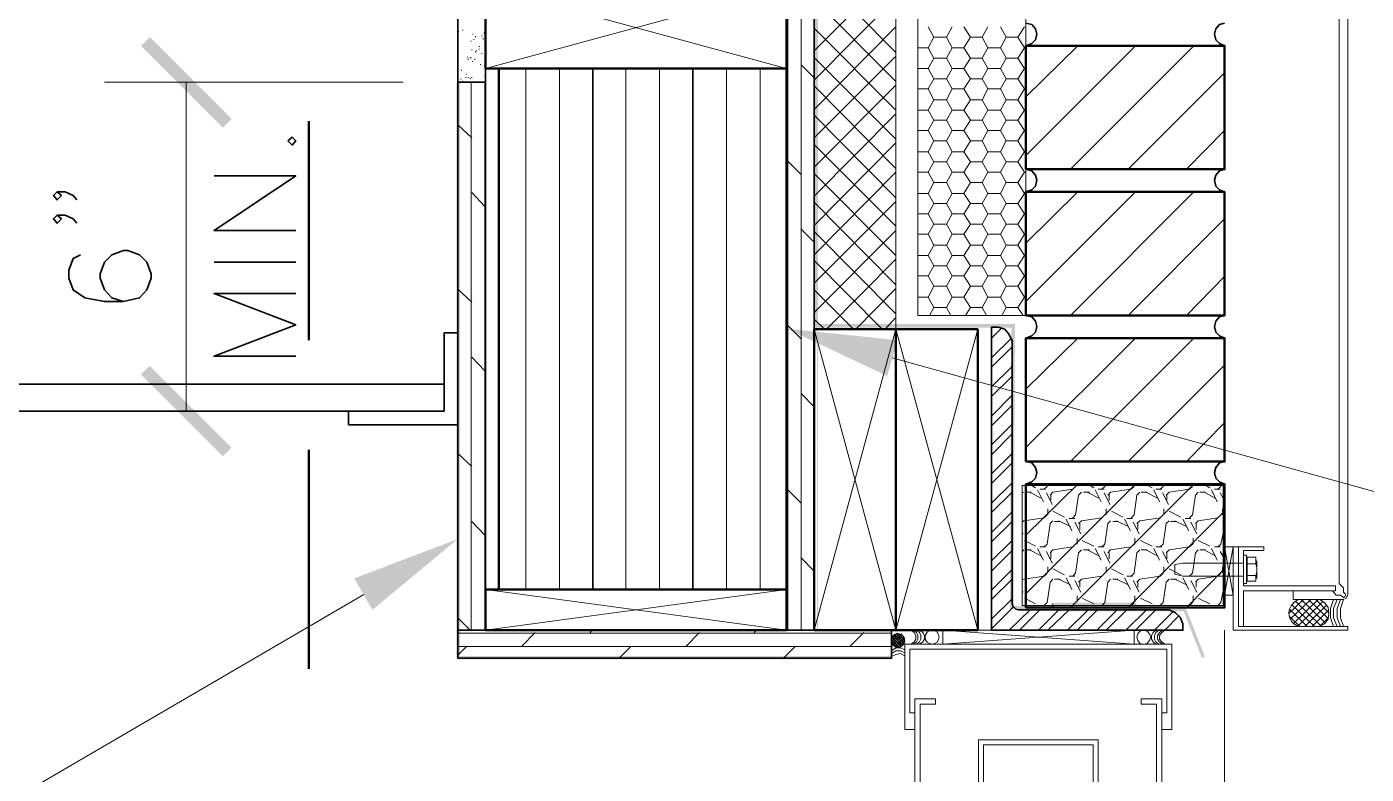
# Model space of a CAD drawing. Header units: inches. Extents: x 5 to 516, y -193 to 129.
# Drawn here: x 34.279 to 36.317, y -183.114 to -181.977 of the extents above; entities that cross this region are included whole.
import ezdxf

# ---------------------------------------------------------------- set-up
doc = ezdxf.new("R2010")
doc.units = ezdxf.units.IN
doc.header["$MEASUREMENT"] = 0
doc.layers.add('PDF7_Geometry', color=7, linetype='Continuous')
doc.layers.add('PDF7_Solid Fills', color=7, linetype='Continuous')

msp = doc.modelspace()

# ---------------------------------------------------------------- hatches: boundary and pattern name
at = {"layer": 'PDF7_Solid Fills', "transparency": 33554559}
for points in [[(34.5768848, -182.1302282), (34.5902182, -182.1168948), (34.4657732, -181.9924509), (34.4524404, -182.0057837)], [(35.8413299, -182.86245), (35.8379966, -182.8580056), (35.7802178, -182.8580058), (35.7768859, -182.4346722), (35.7746632, -182.86245)], [(34.4657737, -182.4924504), (34.4524404, -182.5057837), (34.5768854, -182.6302287), (34.5902182, -182.6168948)], [(35.966886, -182.8580058), (35.966886, -182.8524502), (35.8402193, -182.8524504), (35.8413298, -182.8624502), (35.8435527, -182.8580058)], [(35.8446642, -182.861339), (35.8446642, -182.8657834), (36.0391087, -182.8657832), (36.0713297, -182.9346723), (36.042442, -182.861339)]]:
    msp.add_hatch(color=256, dxfattribs=at).paths.add_polyline_path(points)
h = msp.add_hatch(color=256, dxfattribs=at)
edge = h.paths.add_edge_path()
edge.add_line((35.5946642, -182.939117), (35.5946642, -182.9335614))
edge.add_line((35.5946642, -182.9335614), (34.9379975, -182.9335617))
edge.add_line((34.9379975, -182.9335617), (34.9379973, -182.5613399))
edge.add_spline(control_points=[(34.9379973, -182.5613399), (34.9379969, -182.5612992), (34.9379964, -182.5612585), (34.937996, -182.5612178)], knot_values=[-0.000122078, -0.000122078, -0.000122078, -0.000122078, 0, 0, 0, 0], degree=3, periodic=0)
edge.add_line((34.937996, -182.5612178), (34.937996, -182.0613398))
edge.add_line((34.937996, -182.0613398), (34.9324418, -182.0613398))
edge.add_line((34.9324418, -182.0613398), (34.9324418, -182.5613392))
edge.add_line((34.9324418, -182.5613392), (34.932442, -182.939117))
edge.add_line((34.932442, -182.939117), (35.5946642, -182.939117))

# ---------------------------------------------------------------- linework, layer by layer
at = {"layer": 'PDF7_Geometry', "lineweight": 35}
for points in [[(35.4346639, -172.2280057), (35.4346639, -182.8946732), (35.4768862, -182.8946732), (35.4768862, -172.2280057)], [(34.9346616, -177.4357839), (34.9346616, -182.0613398), (34.9768839, -182.0613398), (34.9768839, -177.4357839)], [(34.9346616, -182.0613398), (34.9346616, -182.8946732), (34.9768839, -182.8946732), (34.9768839, -182.0613398)], [(34.6757731, -182.1502285), (34.6824397, -182.1568951), (34.6879953, -182.1502285), (34.6824397, -182.1446729)], [(34.9346616, -182.8946726), (34.9346616, -182.9368948), (35.5946617, -182.9368948), (35.5946617, -182.8946726)]]:
    msp.add_lwpolyline(points, close=True, dxfattribs=at)
at = {"layer": 'PDF7_Geometry', "lineweight": 15}
for points in [[(35.4368861, -182.8946732), (35.4368861, -172.2280057)], [(35.4568852, -182.8946732), (35.4568852, -172.2280057)], [(36.2891087, -182.8402276), (36.2891087, -180.0346718), (36.2868865, -180.0291163), (36.2813309, -180.026894)], [(36.2757737, -182.8235613), (36.2757737, -180.0513389), (36.2824403, -180.0446723), (36.2824403, -180.0380056)], [(35.6013283, -182.0157838), (35.4768839, -181.8902283)], [(35.4768844, -182.0135617), (35.6013289, -181.8891173)], [(35.4346617, -181.9157834), (34.9768839, -182.0402278)], [(35.4346617, -182.0402284), (34.9768839, -181.915784)], [(35.6013283, -182.0602276), (35.4768839, -181.934672)], [(35.4768844, -182.0580055), (35.6013289, -181.9324499)], [(34.9357738, -181.9835618), (34.9357738, -181.9846729)], [(34.9424402, -181.9824507), (34.9424402, -181.9813396)], [(34.9579951, -181.9880061), (34.956884, -181.9880061)], [(34.9613295, -181.9924503), (34.9613295, -181.9913392)], [(34.9713302, -181.9913393), (34.9713302, -181.9902282)], [(34.9746623, -181.986895), (34.9746623, -181.9857839)], [(35.6013283, -182.1035614), (35.4768839, -181.979117)], [(35.4768844, -182.1024504), (35.6013289, -181.9768948)], [(35.6502194, -181.9768948), (35.6591083, -181.9924503), (35.6779972, -181.9924503)], [(35.6779976, -181.9924503), (35.6868864, -181.9768948)], [(35.7046639, -181.9768948), (35.7146639, -181.9924503), (35.7324416, -181.9924503)], [(35.7324409, -181.9924503), (35.7413298, -181.9768948)], [(35.7602183, -181.9768948), (35.7691072, -181.9924503), (35.786885, -181.9924503)], [(35.7868843, -181.9924503), (35.7968843, -181.9768948)], [(34.9346616, -181.9968946), (34.9346616, -181.9957835)], [(34.9546631, -181.9991167), (34.9546631, -181.9980056)], [(34.9557753, -182.0124506), (34.9557753, -182.0113395)], [(34.9591073, -181.9957835), (34.9591073, -181.9968946)], [(34.9679959, -182.0068942), (34.9668848, -182.0068942)], [(34.9668859, -182.0113396), (34.9668859, -182.0102285)], [(34.9735523, -181.9946725), (34.9724412, -181.9957836)], [(34.9757745, -182.0091174), (34.9757745, -182.0080063)], [(35.6346626, -182.0091174), (35.6502181, -182.0091174)], [(35.6502194, -182.0091168), (35.6591083, -182.0246724), (35.6779972, -182.0246724)], [(35.6502198, -182.0091174), (35.6591087, -181.9924508)], [(35.6779972, -181.9924508), (35.6868861, -182.0091174), (35.7046639, -182.0091174)], [(35.6779976, -182.0246724), (35.6868864, -182.0091168)], [(35.7046631, -182.0091174), (35.7146631, -181.9924508)], [(35.7046639, -182.0091168), (35.7146639, -182.0246724), (35.7324416, -182.0246724)], [(35.7324406, -181.9924508), (35.7413294, -182.0091174), (35.7602183, -182.0091174)], [(35.7324409, -182.0246724), (35.7413298, -182.0091168)], [(35.7602183, -182.0091168), (35.7691072, -182.0246724), (35.786885, -182.0246724)], [(35.7602187, -182.0091174), (35.7691076, -181.9924508)], [(35.7868843, -182.0246724), (35.7968843, -182.0091168)], [(35.786885, -181.9924508), (35.796885, -182.0091174), (35.7991072, -182.0091174)], [(35.7991071, -182.0835611), (35.877996, -182.0057833)], [(35.7991071, -182.1724509), (35.9657738, -182.0057843)], [(35.8668856, -182.1935612), (36.0546633, -182.0057834)], [(34.9491066, -182.0235613), (34.9491066, -182.0224502)], [(34.9502188, -182.0268945), (34.9502188, -182.0257834)], [(34.9535509, -182.0246724), (34.9535509, -182.0235613)], [(34.9546631, -182.0246724), (34.9546631, -182.0235613)], [(34.9568852, -182.0302277), (34.9568852, -182.0291166)], [(34.9602195, -182.0257834), (34.9602195, -182.0268945)], [(34.9613295, -182.0157838), (34.9613295, -182.0146727)], [(34.9635516, -182.0135617), (34.9624405, -182.0135617)], [(34.9713302, -182.018006), (34.9713302, -182.0168949)], [(35.6013283, -182.1480063), (35.4768839, -182.0235619)], [(35.4768844, -182.1457831), (35.6013289, -182.0213386)], [(35.6502198, -182.0402284), (35.6591087, -182.0246729)], [(35.6779972, -182.0246729), (35.6868861, -182.0402284), (35.7046639, -182.0402284)], [(35.7046631, -182.0402284), (35.7146631, -182.0246729)], [(35.7324406, -182.0246729), (35.7413294, -182.0402284), (35.7602183, -182.0402284)], [(35.7602187, -182.0402284), (35.7691076, -182.0246729)], [(35.786885, -182.0246729), (35.796885, -182.0402284), (35.7991072, -182.0402284)], [(34.9402181, -182.0435616), (34.9402181, -182.0424505)], [(34.9479967, -182.049117), (34.9468856, -182.049117)], [(34.9691081, -182.034672), (34.9691081, -182.0335609)], [(34.9757745, -182.0357842), (34.9746633, -182.0357842)], [(34.9757745, -182.0513391), (34.9757745, -182.050228)], [(35.0379964, -182.0402284), (35.0379964, -182.8324507)], [(35.0891077, -182.0402284), (35.0891077, -182.8324507)], [(35.1902181, -182.0402284), (35.1902181, -182.8324507)], [(35.2413294, -182.0402284), (35.2413294, -182.8324507)], [(35.343552, -182.0402284), (35.343552, -182.8324507)], [(35.3946633, -182.0402284), (35.3946633, -182.8324507)], [(35.4768844, -182.0546723), (35.4568844, -182.0346723)], [(35.6346626, -182.0402284), (35.6502181, -182.0402284)], [(35.6502194, -182.0402278), (35.6591083, -182.0557834), (35.6779972, -182.0557834)], [(35.6779976, -182.0557834), (35.6868864, -182.0402278)], [(35.7046639, -182.0402278), (35.7146639, -182.0557834), (35.7324416, -182.0557834)], [(35.7324409, -182.0557834), (35.7413298, -182.0402278)], [(35.7602183, -182.0402278), (35.7691072, -182.0557834), (35.786885, -182.0557834)], [(35.7868843, -182.0557834), (35.7968843, -182.0402278)], [(35.9546632, -182.1935612), (36.1013298, -182.0468945)], [(34.8513283, -182.0613398), (34.3968838, -182.0613398)], [(34.5213293, -182.0613398), (34.5213293, -182.5613399)], [(34.9391082, -182.0568944), (34.9391082, -182.0557833)], [(34.9424402, -182.0602276), (34.9424402, -182.0591165)], [(34.9468845, -182.0546723), (34.9468845, -182.0535612)], [(34.9502188, -182.0546723), (34.9502188, -182.0535612)], [(34.9535509, -182.0557834), (34.9535509, -182.0546722)], [(34.9546631, -182.8946732), (34.9546631, -182.0613398)], [(34.9557753, -182.0546723), (34.9557753, -182.0535612)], [(34.9746623, -182.0613398), (34.9746623, -182.0602287)], [(34.9757745, -182.8946732), (34.9757745, -182.0613398)], [(35.6013283, -182.1924501), (35.4768839, -182.0668946)], [(35.4768844, -182.190228), (35.6013289, -182.0657835)], [(35.6346626, -182.0713394), (35.6502181, -182.0713394)], [(35.6502194, -182.0713387), (35.6591083, -182.0880054), (35.6779972, -182.0880054)], [(35.6502198, -182.0713394), (35.6591087, -182.0557838)], [(35.6779972, -182.0557838), (35.6868861, -182.0713394), (35.7046639, -182.0713394)], [(35.6779976, -182.0880054), (35.6868864, -182.0713387)], [(35.7046631, -182.0713394), (35.7146631, -182.0557838)], [(35.7046639, -182.0713387), (35.7146639, -182.0880054), (35.7324416, -182.0880054)], [(35.7324406, -182.0557838), (35.7413294, -182.0713394), (35.7602183, -182.0713394)], [(35.7324409, -182.0880054), (35.7413298, -182.0713387)], [(35.7602183, -182.0713387), (35.7691072, -182.0880054), (35.786885, -182.0880054)], [(35.7602187, -182.0713394), (35.7691076, -182.0557838)], [(35.7868843, -182.0880054), (35.7968843, -182.0713387)], [(35.786885, -182.0557838), (35.796885, -182.0713394), (35.7991072, -182.0713394)], [(34.9768844, -182.0846722), (34.9757733, -182.0835611)], [(35.6502198, -182.1035614), (35.6591087, -182.0880059)], [(35.6779972, -182.0880059), (35.6868861, -182.1035614), (35.7046639, -182.1035614)], [(35.7046631, -182.1035614), (35.7146631, -182.0880059)], [(35.7324406, -182.0880059), (35.7413294, -182.1035614), (35.7602183, -182.1035614)], [(35.7602187, -182.1035614), (35.7691076, -182.0880059)], [(35.786885, -182.0880059), (35.796885, -182.1035614), (35.7991072, -182.1035614)], [(35.4368861, -182.0980061), (35.4346638, -182.0957839)], [(35.6013283, -182.236895), (35.4768839, -182.1113395)], [(35.4768844, -182.2346729), (35.6013289, -182.1091173)], [(35.6346626, -182.1035614), (35.6502181, -182.1035614)], [(35.6502194, -182.1035619), (35.6591083, -182.1191175), (35.6779972, -182.1191175)], [(35.6779976, -182.1191175), (35.6868864, -182.1035619)], [(35.7046639, -182.1035619), (35.7146639, -182.1191175), (35.7324416, -182.1191175)], [(35.7324409, -182.1191175), (35.7413298, -182.1035619)], [(35.7602183, -182.1035619), (35.7691072, -182.1191175), (35.786885, -182.1191175)], [(35.7868843, -182.1191175), (35.7968843, -182.1035619)], [(34.9557753, -182.1457831), (34.9346642, -182.1257831)], [(35.6346626, -182.1346724), (35.6502181, -182.1346724)], [(35.6502194, -182.1346729), (35.6591083, -182.1502285), (35.6779972, -182.1502285)], [(35.6502198, -182.1346724), (35.6591087, -182.1191169)], [(35.6779972, -182.1191169), (35.6868861, -182.1346724), (35.7046639, -182.1346724)], [(35.6779976, -182.1502285), (35.6868864, -182.1346729)], [(35.7046631, -182.1346724), (35.7146631, -182.1191169)], [(35.7046639, -182.1346729), (35.7146639, -182.1502285), (35.7324416, -182.1502285)], [(35.7324406, -182.1191169), (35.7413294, -182.1346724), (35.7602183, -182.1346724)], [(35.7324409, -182.1502285), (35.7413298, -182.1346729)], [(35.7602183, -182.1346729), (35.7691072, -182.1502285), (35.786885, -182.1502285)], [(35.7602187, -182.1346724), (35.7691076, -182.1191169)], [(35.7868843, -182.1502285), (35.7968843, -182.1346729)], [(35.786885, -182.1191169), (35.796885, -182.1346724), (35.7991072, -182.1346724)], [(36.043553, -182.1935612), (36.1013307, -182.1346723)], [(35.4768844, -182.2791167), (35.6013289, -182.1535611)], [(35.6502198, -182.1668945), (35.6591087, -182.1502278)], [(35.6779972, -182.1502278), (35.6868861, -182.1668945), (35.7046639, -182.1668945)], [(35.7046631, -182.1668945), (35.7146631, -182.1502278)], [(35.7324406, -182.1502278), (35.7413294, -182.1668945), (35.7602183, -182.1668945)], [(35.7602187, -182.1668945), (35.7691076, -182.1502278)], [(35.786885, -182.1502278), (35.796885, -182.1668945), (35.7991072, -182.1668945)], [(35.6013283, -182.2802277), (35.4768839, -182.1557833)], [(35.6346626, -182.1668945), (35.6502181, -182.1668945)], [(35.6502194, -182.166895), (35.6591083, -182.1824505), (35.6779972, -182.1824505)], [(35.6779976, -182.1824505), (35.6868864, -182.166895)], [(35.7046639, -182.166895), (35.7146639, -182.1824505), (35.7324416, -182.1824505)], [(35.7324409, -182.1824505), (35.7413298, -182.166895)], [(35.7602183, -182.166895), (35.7691072, -182.1824505), (35.786885, -182.1824505)], [(35.7868843, -182.1824505), (35.7968843, -182.166895)], [(35.4568852, -182.2013386), (35.4368852, -182.1813386)], [(35.6502198, -182.1980066), (35.6591087, -182.182451)], [(35.6779972, -182.182451), (35.6868861, -182.1980066), (35.7046639, -182.1980066)], [(35.7046631, -182.1980066), (35.7146631, -182.182451)], [(35.7324406, -182.182451), (35.7413294, -182.1980066), (35.7602183, -182.1980066)], [(35.7602187, -182.1980066), (35.7691076, -182.182451)], [(35.786885, -182.182451), (35.796885, -182.1980066), (35.7991072, -182.1980066)], [(35.6013283, -182.3246726), (35.4768839, -182.2002282)], [(35.4768844, -182.3235616), (35.6013289, -182.198006)], [(35.6346626, -182.1980066), (35.6502181, -182.1980066)], [(35.6502194, -182.1980059), (35.6591083, -182.2135615), (35.6779972, -182.2135615)], [(35.6502198, -182.2302286), (35.6591087, -182.213562)], [(35.6779972, -182.213562), (35.6868861, -182.2302286), (35.7046639, -182.2302286)], [(35.6779976, -182.2135615), (35.6868864, -182.1980059)], [(35.7046631, -182.2302286), (35.7146631, -182.213562)], [(35.7046639, -182.1980059), (35.7146639, -182.2135615), (35.7324416, -182.2135615)], [(35.7324406, -182.213562), (35.7413294, -182.2302286), (35.7602183, -182.2302286)], [(35.7324409, -182.2135615), (35.7413298, -182.1980059)], [(35.7602183, -182.1980059), (35.7691072, -182.2135615), (35.786885, -182.2135615)], [(35.7602187, -182.2302286), (35.7691076, -182.213562)], [(35.7868843, -182.2135615), (35.7968843, -182.1980059)], [(35.786885, -182.213562), (35.796885, -182.2302286), (35.7991072, -182.2302286)], [(34.9757745, -182.2502278), (34.9557745, -182.2291167)], [(35.6346626, -182.2302286), (35.6502181, -182.2302286)], [(35.6502194, -182.230228), (35.6591083, -182.2457835), (35.6779972, -182.2457835)], [(35.6779976, -182.2457835), (35.6868864, -182.230228)], [(35.7046639, -182.230228), (35.7146639, -182.2457835), (35.7324416, -182.2457835)], [(35.7324409, -182.2457835), (35.7413298, -182.230228)], [(35.7602183, -182.230228), (35.7691072, -182.2457835), (35.786885, -182.2457835)], [(35.7868843, -182.2457835), (35.7968843, -182.230228)], [(35.7991071, -182.3057834), (35.877996, -182.2280056)], [(35.7991071, -182.3946732), (35.9657738, -182.2280065)], [(35.8668856, -182.4157834), (36.0546633, -182.2280056)], [(35.6013283, -182.3691175), (35.4768839, -182.243562)], [(35.4768844, -182.3668954), (35.6013289, -182.2424509)], [(35.6502198, -182.2613396), (35.6591087, -182.245784)], [(35.6779972, -182.245784), (35.6868861, -182.2613396), (35.7046639, -182.2613396)], [(35.7046631, -182.2613396), (35.7146631, -182.245784)], [(35.7324406, -182.245784), (35.7413294, -182.2613396), (35.7602183, -182.2613396)], [(35.7602187, -182.2613396), (35.7691076, -182.245784)], [(35.786885, -182.245784), (35.796885, -182.2613396), (35.7991072, -182.2613396)], [(35.6346626, -182.2613396), (35.6502181, -182.2613396)], [(35.6502194, -182.261339), (35.6591083, -182.2768945), (35.6779972, -182.2768945)], [(35.6502198, -182.2924506), (35.6591087, -182.276895)], [(35.6779972, -182.276895), (35.6868861, -182.2924506), (35.7046639, -182.2924506)], [(35.6779976, -182.2768945), (35.6868864, -182.261339)], [(35.7046631, -182.2924506), (35.7146631, -182.276895)], [(35.7046639, -182.261339), (35.7146639, -182.2768945), (35.7324416, -182.2768945)], [(35.7324406, -182.276895), (35.7413294, -182.2924506), (35.7602183, -182.2924506)], [(35.7324409, -182.2768945), (35.7413298, -182.261339)], [(35.7602183, -182.261339), (35.7691072, -182.2768945), (35.786885, -182.2768945)], [(35.7602187, -182.2924506), (35.7691076, -182.276895)], [(35.7868843, -182.2768945), (35.7968843, -182.261339)], [(35.786885, -182.276895), (35.796885, -182.2924506), (35.7991072, -182.2924506)], [(35.9546632, -182.4157834), (36.1013298, -182.2691167)], [(35.4768844, -182.3046723), (35.4568844, -182.2846723)], [(35.6013283, -182.4135613), (35.4768839, -182.2880057)], [(35.4768844, -182.4113392), (35.6013289, -182.2868947)], [(35.6346626, -182.2924506), (35.6502181, -182.2924506)], [(35.6502194, -182.292451), (35.6591083, -182.3091177), (35.6779972, -182.3091177)], [(35.6779976, -182.3091177), (35.6868864, -182.292451)], [(35.7046639, -182.292451), (35.7146639, -182.3091177), (35.7324416, -182.3091177)], [(35.7324409, -182.3091177), (35.7413298, -182.292451)], [(35.7602183, -182.292451), (35.7691072, -182.3091177), (35.786885, -182.3091177)], [(35.7868843, -182.3091177), (35.7968843, -182.292451)], [(35.6502198, -182.3246726), (35.6591087, -182.3091171)], [(35.6779972, -182.3091171), (35.6868861, -182.3246726), (35.7046639, -182.3246726)], [(35.7046631, -182.3246726), (35.7146631, -182.3091171)], [(35.7324406, -182.3091171), (35.7413294, -182.3246726), (35.7602183, -182.3246726)], [(35.7602187, -182.3246726), (35.7691076, -182.3091171)], [(35.786885, -182.3091171), (35.796885, -182.3246726), (35.7991072, -182.3246726)], [(34.9768844, -182.3346722), (34.9757733, -182.3335611)], [(35.5802192, -182.4368948), (35.4768859, -182.3324504)], [(35.4957737, -182.4368948), (35.6013293, -182.3302281)], [(35.6346626, -182.3246726), (35.6502181, -182.3246726)], [(35.6502194, -182.324672), (35.6591083, -182.3402275), (35.6779972, -182.3402275)], [(35.6779976, -182.3402275), (35.6868864, -182.324672)], [(35.7046639, -182.324672), (35.7146639, -182.3402275), (35.7324416, -182.3402275)], [(35.7324409, -182.3402275), (35.7413298, -182.324672)], [(35.7602183, -182.324672), (35.7691072, -182.3402275), (35.786885, -182.3402275)], [(35.7868843, -182.3402275), (35.7968843, -182.324672)], [(35.4368861, -182.3480061), (35.4346638, -182.3457839)], [(35.6346626, -182.3557836), (35.6502181, -182.3557836)], [(35.6502194, -182.3557841), (35.6591083, -182.3713397), (35.6779972, -182.3713397)], [(35.6502198, -182.3557836), (35.6591087, -182.340228)], [(35.6779972, -182.340228), (35.6868861, -182.3557836), (35.7046639, -182.3557836)], [(35.6779976, -182.3713397), (35.6868864, -182.3557841)], [(35.7046631, -182.3557836), (35.7146631, -182.340228)], [(35.7046639, -182.3557841), (35.7146639, -182.3713397), (35.7324416, -182.3713397)], [(35.7324406, -182.340228), (35.7413294, -182.3557836), (35.7602183, -182.3557836)], [(35.7324409, -182.3713397), (35.7413298, -182.3557841)], [(35.7602183, -182.3557841), (35.7691072, -182.3713397), (35.786885, -182.3713397)], [(35.7602187, -182.3557836), (35.7691076, -182.340228)], [(35.7868843, -182.3713397), (35.7968843, -182.3557841)], [(35.786885, -182.340228), (35.796885, -182.3557836), (35.7991072, -182.3557836)], [(36.043553, -182.4157834), (36.1013307, -182.3568945)], [(34.9557753, -182.3957831), (34.9346642, -182.3757831)], [(35.5368843, -182.4368948), (35.4768843, -182.3768948)], [(35.5402186, -182.4368948), (35.6013297, -182.3746726)], [(35.6502198, -182.3880056), (35.6591087, -182.371339)], [(35.6779972, -182.371339), (35.6868861, -182.3880056), (35.7046639, -182.3880056)], [(35.7046631, -182.3880056), (35.7146631, -182.371339)], [(35.7324406, -182.371339), (35.7413294, -182.3880056), (35.7602183, -182.3880056)], [(35.7602187, -182.3880056), (35.7691076, -182.371339)], [(35.786885, -182.371339), (35.796885, -182.3880056), (35.7991072, -182.3880056)], [(35.6346626, -182.3880056), (35.6502181, -182.3880056)], [(35.6502194, -182.3880061), (35.6591083, -182.4035617), (35.6779972, -182.4035617)], [(35.6779976, -182.4035617), (35.6868864, -182.3880061)], [(35.7046639, -182.3880061), (35.7146639, -182.4035617), (35.7324416, -182.4035617)], [(35.7324409, -182.4035617), (35.7413298, -182.3880061)], [(35.7602183, -182.3880061), (35.7691072, -182.4035617), (35.786885, -182.4035617)], [(35.7868843, -182.4035617), (35.7968843, -182.3880061)], [(35.5846635, -182.4368948), (35.6013302, -182.419117)], [(35.6524396, -182.4157834), (35.6591063, -182.4035612)], [(35.6846617, -182.4157834), (35.677995, -182.4035612)], [(35.7068853, -182.4157834), (35.714663, -182.4035612)], [(35.7391073, -182.4157834), (35.7324406, -182.4035612)], [(35.7624408, -182.4157834), (35.7691075, -182.4035612)], [(35.7946629, -182.4157834), (35.7868851, -182.4035612)], [(35.4568852, -182.4513387), (35.4368852, -182.4313387)], [(35.7257728, -182.8946726), (35.6013283, -182.4368948), (35.4768839, -182.8946726)], [(35.4768844, -182.4368948), (35.6013289, -182.8946726)], [(35.4924416, -182.4368948), (35.4768861, -182.4213393)], [(35.6013283, -182.8946732), (35.7257728, -182.4368954)], [(35.7468859, -182.4502287), (35.7613304, -182.4357843)], [(35.7468859, -182.4802286), (35.7768859, -182.4502286)], [(35.7991071, -182.5280056), (35.877996, -182.4502278)], [(35.7991071, -182.6168954), (35.9657738, -182.4502287)], [(35.8668856, -182.6380057), (36.0546633, -182.4502279)], [(34.9757745, -182.5002278), (34.9557745, -182.4791167)], [(35.5957741, -182.4802286), (39.0824411, -183.4468954), (39.5824411, -183.4468954)], [(35.7468859, -182.4946725), (35.777997, -182.4635614)], [(35.7468859, -182.5246724), (35.777997, -182.4935613)], [(35.9546632, -182.6380057), (36.1013298, -182.491339)], [(35.7468859, -182.5391174), (35.777997, -182.5080063)], [(35.4768844, -182.5546723), (35.4568844, -182.5346723)], [(35.7468859, -182.5691173), (35.777997, -182.5368951)], [(34.4379959, -182.5613399), (34.3968848, -182.5613399)], [(35.7468859, -182.5835612), (35.777997, -182.5524501)], [(35.7468859, -182.61245), (35.777997, -182.5813389)], [(36.043553, -182.6380057), (36.1013307, -182.5791168)], [(34.9768844, -182.5846722), (34.9757733, -182.5835611)], [(35.4368861, -182.5980062), (35.4346638, -182.5957839)], [(35.7468859, -182.6280061), (35.777997, -182.5957838)], [(34.9557753, -182.6457831), (34.9346642, -182.6257831)], [(35.7468859, -182.6568949), (35.777997, -182.6257838)], [(35.7468859, -182.6713388), (35.777997, -182.6402277)], [(35.4568852, -182.7013387), (35.4368852, -182.6813387)], [(35.7468859, -182.7013387), (35.777997, -182.6702276)], [(35.7468859, -182.7157837), (35.777997, -182.6846726)], [(35.7935529, -182.6857838), (35.7957752, -182.6846727)], [(35.7979972, -182.6846727), (35.8068861, -182.6846727)], [(35.7991071, -182.7502279), (35.877996, -182.6724501)], [(35.7991071, -182.8391177), (35.9657738, -182.672451)], [(35.8046636, -182.6846727), (35.8224414, -182.6935616)], [(35.8079957, -182.6746731), (35.8135512, -182.6780064)], [(35.8168865, -182.6813395), (35.8257753, -182.6991173)], [(35.8202185, -182.6802284), (35.8291074, -182.6802284)], [(35.8268849, -182.6802284), (35.8313294, -182.675784)], [(35.8313292, -182.6757842), (35.8313292, -182.6746731)], [(35.8357734, -182.689117), (35.8402179, -182.6846725)], [(35.8402177, -182.6846727), (35.8702177, -182.6802283)], [(35.8668856, -182.8602279), (36.0546633, -182.6724501)], [(35.8702176, -182.6802284), (35.8746621, -182.675784)], [(35.8791061, -182.689117), (35.8835506, -182.6846725)], [(35.8868847, -182.6846727), (35.8957736, -182.6846727)], [(35.8924412, -182.6846727), (35.910219, -182.6935616)], [(35.8968855, -182.6746731), (35.902441, -182.6780064)], [(35.9046641, -182.6813395), (35.9135529, -182.6991173)], [(35.9091083, -182.6802284), (35.9179972, -182.6802284)], [(35.9146625, -182.6802284), (35.919107, -182.675784)], [(35.9191068, -182.6757842), (35.9191068, -182.6746731)], [(35.923551, -182.689117), (35.9279955, -182.6846725)], [(35.9279976, -182.6846727), (35.9591087, -182.6802283)], [(35.9591074, -182.6802284), (35.9635519, -182.675784)], [(35.9679959, -182.689117), (35.9724404, -182.6846725)], [(35.9746623, -182.6846727), (35.9835512, -182.6846727)], [(35.9813287, -182.6846727), (35.9991065, -182.6935616)], [(35.9846631, -182.6746731), (35.9913297, -182.6780064)], [(35.9935516, -182.6813395), (36.0024405, -182.6991173)], [(35.9968859, -182.6802284), (36.0057748, -182.6802284)], [(36.0035523, -182.6802284), (36.0079968, -182.675784)], [(36.0079966, -182.6757842), (36.0079966, -182.6746731)], [(36.0124408, -182.689117), (36.0168853, -182.6846725)], [(36.0168851, -182.6846727), (36.0479962, -182.6802283)], [(36.0479972, -182.6802284), (36.0524417, -182.675784)], [(36.0568857, -182.689117), (36.0613302, -182.6846725)], [(36.0635521, -182.6846727), (36.072441, -182.6846727)], [(36.0702185, -182.6846727), (36.0868852, -182.6935616)], [(36.0735506, -182.6746731), (36.0791062, -182.6780064)], [(36.0813292, -182.6813395), (36.0902181, -182.6991173)], [(36.0857735, -182.6802284), (36.0946624, -182.6802284)], [(36.0913299, -182.6802284), (36.0957744, -182.675784)], [(36.0957742, -182.6757842), (36.0957742, -182.6746731)], [(35.8302192, -182.6857838), (35.8391081, -182.7035615)], [(35.8368856, -182.6880059), (35.8368856, -182.6968948)], [(35.8746619, -182.7191169), (35.8791063, -182.6891169)], [(35.9179968, -182.6857838), (35.9268857, -182.7035615)], [(35.9257732, -182.6880059), (35.9257732, -182.6968948)], [(35.9635517, -182.7191169), (35.9679961, -182.6891169)], [(36.0068844, -182.6857838), (36.0157733, -182.7035615)], [(36.0135508, -182.6880059), (36.0135508, -182.6968948)], [(36.0524415, -182.7191169), (36.0568859, -182.6891169)], [(36.0946643, -182.6857838), (36.0991087, -182.6935615)], [(35.7468859, -182.7457836), (35.777997, -182.7146725)], [(35.7957728, -182.7280065), (35.8268839, -182.7235621)], [(35.8268849, -182.7235611), (35.8313294, -182.7191167)], [(35.8324414, -182.7102283), (35.8324414, -182.7191172)], [(35.8402177, -182.7135615), (35.8579955, -182.7224504)], [(35.8602192, -182.7257844), (35.869108, -182.7435622)], [(35.8646634, -182.7246722), (35.8735523, -182.7246722)], [(35.8702176, -182.7235611), (35.8746621, -182.7191167)], [(35.8835527, -182.7280065), (35.9146638, -182.7235621)], [(35.9146625, -182.7235611), (35.919107, -182.7191167)], [(35.9213289, -182.7102283), (35.9213289, -182.7191172)], [(35.9291075, -182.7135615), (35.9468853, -182.7224504)], [(35.9491067, -182.7257844), (35.9579956, -182.7435622)], [(35.952441, -182.7246722), (35.9613299, -182.7246722)], [(35.9546632, -182.8602279), (36.1013298, -182.7135612)], [(35.9591074, -182.7235611), (35.9635519, -182.7191167)], [(35.9724402, -182.7280065), (36.0035513, -182.7235621)], [(36.0035523, -182.7235611), (36.0079968, -182.7191167)], [(36.0091065, -182.7102283), (36.0091065, -182.7191172)], [(36.0168851, -182.7135615), (36.0346629, -182.7224504)], [(36.0379965, -182.7257844), (36.0468854, -182.7435622)], [(36.0413286, -182.7246722), (36.0502175, -182.7246722)], [(36.0479972, -182.7235611), (36.0524417, -182.7191167)], [(36.06133, -182.7280065), (36.09133, -182.7235621)], [(36.0913299, -182.7235611), (36.0957744, -182.7191167)], [(36.0979963, -182.7102283), (36.0979963, -182.7191172)], [(34.9757745, -182.7502279), (34.9557745, -182.7291167)], [(35.7468859, -182.7602286), (35.777997, -182.7291175)], [(35.7935529, -182.7302287), (35.7957752, -182.7280064)], [(35.8313292, -182.7635618), (35.8357736, -182.7324507)], [(35.8357734, -182.7324508), (35.8402179, -182.7280064)], [(35.8424398, -182.7291165), (35.8513287, -182.7291165)], [(35.8491085, -182.7280065), (35.8668863, -182.7368954)], [(35.8735519, -182.7302287), (35.8824408, -182.7480064)], [(35.8791061, -182.7324508), (35.8835506, -182.7280064)], [(35.8813305, -182.7324508), (35.8813305, -182.7413397)], [(35.9191068, -182.7635618), (35.9235512, -182.7324507)], [(35.923551, -182.7324508), (35.9279955, -182.7280064)], [(35.9313296, -182.7291165), (35.9391074, -182.7291165)], [(35.9368861, -182.7280065), (35.9546639, -182.7368954)], [(35.9624395, -182.7302287), (35.9713284, -182.7480064)], [(35.9679959, -182.7324508), (35.9724404, -182.7280064)], [(35.9691081, -182.7324508), (35.9691081, -182.7413397)], [(36.0079966, -182.7635618), (36.012441, -182.7324507)], [(36.0124408, -182.7324508), (36.0168853, -182.7280064)], [(36.0191072, -182.7291165), (36.0279961, -182.7291165)], [(36.0257736, -182.7280065), (36.0435514, -182.7368954)], [(36.0502194, -182.7302287), (36.0591082, -182.7480064)], [(36.0568857, -182.7324508), (36.0613302, -182.7280064)], [(36.0579957, -182.7324508), (36.0579957, -182.7413397)], [(35.7468859, -182.7891174), (35.777997, -182.7580063)], [(35.7935529, -182.7468947), (35.794664, -182.7480058)], [(35.796885, -182.7580064), (35.8135517, -182.7668953)], [(35.8268849, -182.768006), (35.8313294, -182.7635616)], [(35.8702176, -182.768006), (35.8746621, -182.7635616)], [(35.8768863, -182.7546721), (35.8768863, -182.763561)], [(35.8846626, -182.7580064), (35.9024404, -182.7668953)], [(35.9146625, -182.768006), (35.919107, -182.7635616)], [(35.9591074, -182.768006), (35.9635519, -182.7635616)], [(35.9646639, -182.7546721), (35.9646639, -182.763561)], [(35.9735524, -182.7580064), (35.9913302, -182.7668953)], [(36.0035523, -182.768006), (36.0079968, -182.7635616)], [(36.0479972, -182.768006), (36.0524417, -182.7635616)], [(36.0535514, -182.7546721), (36.0535514, -182.763561)], [(36.06133, -182.7580064), (36.0791078, -182.7668953)], [(36.0913299, -182.768006), (36.0957744, -182.7635616)], [(36.0957742, -182.7635618), (36.0991075, -182.7468951)], [(35.4768844, -182.8046723), (35.4568844, -182.7846723)], [(35.7468859, -182.8046723), (35.777997, -182.7735612)], [(35.7935529, -182.7746724), (35.7957752, -182.7724502)], [(35.7979972, -182.7724503), (35.8068861, -182.7724503)], [(35.8046636, -182.7724503), (35.8224414, -182.7813392)], [(35.8168865, -182.7702282), (35.8257753, -182.7880059)], [(35.8202185, -182.768006), (35.8291074, -182.768006)], [(35.8302192, -182.7746724), (35.8391081, -182.7924502)], [(35.8357734, -182.7768946), (35.8402179, -182.7724501)], [(35.8368856, -182.7768946), (35.8368856, -182.7857835)], [(35.8402177, -182.7724503), (35.8702177, -182.7680059)], [(35.8746619, -182.8080055), (35.8791063, -182.7768944)], [(35.8791061, -182.7768946), (35.8835506, -182.7724501)], [(35.8868847, -182.7724503), (35.8957736, -182.7724503)], [(35.8924412, -182.7724503), (35.910219, -182.7813392)], [(35.9046641, -182.7702282), (35.9135529, -182.7880059)], [(35.9091083, -182.768006), (35.9179972, -182.768006)], [(35.9179968, -182.7746724), (35.9268857, -182.7924502)], [(35.923551, -182.7768946), (35.9279955, -182.7724501)], [(35.9257732, -182.7768946), (35.9257732, -182.7857835)], [(35.9279976, -182.7724503), (35.9591087, -182.7680059)], [(35.9635517, -182.8080055), (35.9679961, -182.7768944)], [(35.9679959, -182.7768946), (35.9724404, -182.7724501)], [(35.9746623, -182.7724503), (35.9835512, -182.7724503)], [(35.9813287, -182.7724503), (35.9991065, -182.7813392)], [(35.9935516, -182.7702282), (36.0024405, -182.7880059)], [(35.9968859, -182.768006), (36.0057748, -182.768006)], [(36.0068844, -182.7746724), (36.0157733, -182.7924502)], [(36.0124408, -182.7768946), (36.0168853, -182.7724501)], [(36.0135508, -182.7768946), (36.0135508, -182.7857835)], [(36.0168851, -182.7724503), (36.0479962, -182.7680059)], [(36.0524415, -182.8080055), (36.0568859, -182.7768944)], [(36.0568857, -182.7768946), (36.0613302, -182.7724501)], [(36.0635521, -182.7724503), (36.072441, -182.7724503)], [(36.0702185, -182.7724503), (36.0868852, -182.7813392)], [(36.0813292, -182.7702282), (36.0902181, -182.7880059)], [(36.0857735, -182.768006), (36.0946624, -182.768006)], [(36.0946643, -182.7746724), (36.0991087, -182.7824502)], [(36.1146634, -182.768006), (36.1013301, -182.8413394)], [(36.1146634, -182.8413398), (36.1013301, -182.7680064)], [(36.122442, -182.8891168), (36.122442, -182.7680056)], [(36.1357748, -182.7935617), (36.1357748, -182.7835617), (36.1491082, -182.7835617), (36.1491082, -182.7935617)], [(35.7468859, -182.8335612), (35.777997, -182.8024501)], [(35.8324414, -182.7980059), (35.8324414, -182.8068948)], [(35.8402177, -182.8013391), (35.8579955, -182.810228)], [(35.9213289, -182.7980059), (35.9213289, -182.8068948)], [(35.9291075, -182.8013391), (35.9468853, -182.810228)], [(36.0091065, -182.7980059), (36.0091065, -182.8068948)], [(36.0168851, -182.8013391), (36.0346629, -182.810228)], [(36.1302184, -182.7924506), (36.0379961, -182.7924506), (36.0257739, -182.7946728), (36.0257739, -182.8091173), (36.0379961, -182.8124506), (36.1302184, -182.8124506)], [(36.043553, -182.8602279), (36.1013307, -182.801339)], [(36.0979963, -182.7980059), (36.0979963, -182.8068948)], [(36.1357748, -182.8168952), (36.1346637, -182.8168952), (36.1346637, -182.7880063), (36.1357748, -182.7880063)], [(36.1357748, -182.8113399), (36.1357748, -182.7935621), (36.1491082, -182.7935621), (36.1502193, -182.7991176)], [(36.1491076, -182.8113399), (36.1502187, -182.8057843)], [(36.1502198, -182.7891174), (36.1502198, -182.8157841)], [(35.7468859, -182.8480062), (35.777997, -182.8168951)], [(35.7935529, -182.8180063), (35.7957752, -182.8168952)], [(35.7957728, -182.8168952), (35.8268839, -182.8124508)], [(35.8268849, -182.8124498), (35.8313294, -182.8080054)], [(35.8313292, -182.8524504), (35.8357736, -182.8213393)], [(35.8357734, -182.8213395), (35.8402179, -182.816895)], [(35.8424398, -182.8168952), (35.8513287, -182.8168952)], [(35.8491085, -182.8168952), (35.8668863, -182.8257841)], [(35.8602192, -182.8146731), (35.869108, -182.8324508)], [(35.8646634, -182.8124498), (35.8735523, -182.8124498)], [(35.8702176, -182.8124498), (35.8746621, -182.8080054)], [(35.8735519, -182.8191173), (35.8824408, -182.8368951)], [(35.8791061, -182.8213395), (35.8835506, -182.816895)], [(35.8813305, -182.8202284), (35.8813305, -182.8291173)], [(35.8835527, -182.8168952), (35.9146638, -182.8124508)], [(35.9146625, -182.8124498), (35.919107, -182.8080054)], [(35.9191068, -182.8524504), (35.9235512, -182.8213393)], [(35.923551, -182.8213395), (35.9279955, -182.816895)], [(35.9313296, -182.8168952), (35.9391074, -182.8168952)], [(35.9368861, -182.8168952), (35.9546639, -182.8257841)], [(35.9491067, -182.8146731), (35.9579956, -182.8324508)], [(35.952441, -182.8124498), (35.9613299, -182.8124498)], [(35.9591074, -182.8124498), (35.9635519, -182.8080054)], [(35.9624395, -182.8191173), (35.9713284, -182.8368951)], [(35.9679959, -182.8213395), (35.9724404, -182.816895)], [(35.9691081, -182.8202284), (35.9691081, -182.8291173)], [(35.9724402, -182.8168952), (36.0035513, -182.8124508)], [(36.0035523, -182.8124498), (36.0079968, -182.8080054)], [(36.0079966, -182.8524504), (36.012441, -182.8213393)], [(36.0124408, -182.8213395), (36.0168853, -182.816895)], [(36.0191072, -182.8168952), (36.0279961, -182.8168952)], [(36.0257736, -182.8168952), (36.0435514, -182.8257841)], [(36.0379965, -182.8146731), (36.0468854, -182.8324508)], [(36.0413286, -182.8124498), (36.0502175, -182.8124498)], [(36.0479972, -182.8124498), (36.0524417, -182.8080054)], [(36.0502194, -182.8191173), (36.0591082, -182.8368951)], [(36.0568857, -182.8213395), (36.0613302, -182.816895)], [(36.0579957, -182.8202284), (36.0579957, -182.8291173)], [(36.06133, -182.8168952), (36.09133, -182.8124508)], [(36.0913299, -182.8124498), (36.0957744, -182.8080054)], [(36.2757737, -182.8235616), (36.2824403, -182.8302283), (36.2824403, -182.8368949)], [(34.7913285, -182.8402276), (32.9991061, -183.8857832), (32.537995, -183.8857832)], [(34.9768844, -182.8346723), (34.9757733, -182.8335611)], [(35.4346617, -182.8324501), (34.9768839, -182.8946724)], [(35.4346617, -182.8946732), (34.9768839, -182.832451)], [(35.4368861, -182.8480062), (35.4346638, -182.845784)], [(35.7468859, -182.8780061), (35.777997, -182.846895)], [(35.7935529, -182.8357833), (35.794664, -182.8368944)], [(35.796885, -182.845784), (35.8135517, -182.8546729)], [(35.8768863, -182.8424508), (35.8768863, -182.8513397)], [(35.8846626, -182.845784), (35.9024404, -182.8546729)], [(35.9646639, -182.8424508), (35.9646639, -182.8513397)], [(35.9735524, -182.845784), (35.9913302, -182.8546729)], [(36.0535514, -182.8424508), (36.0535514, -182.8513397)], [(36.06133, -182.845784), (36.0791078, -182.8546729)], [(36.0957742, -182.8524504), (36.0991075, -182.8346727)], [(36.2213303, -182.8480062), (36.1991081, -182.8691173)], [(36.232441, -182.8480062), (36.2013298, -182.8780062)], [(36.2435516, -182.8480062), (36.2057738, -182.8846728)], [(36.2891079, -182.8402284), (36.2868857, -182.845784), (36.2813301, -182.8480062), (36.2057746, -182.8480062)], [(36.2657752, -182.8346723), (36.2057752, -182.8346723)], [(36.2057754, -182.8480062), (36.2057754, -182.8346728)], [(36.2068849, -182.8524501), (36.2135515, -182.8480056)], [(36.2135517, -182.8480062), (36.2457739, -182.8480062)], [(36.2546623, -182.8835614), (36.2179956, -182.8480059)], [(36.2591065, -182.876895), (36.2291065, -182.8480061)], [(36.2602187, -182.8680054), (36.2402187, -182.8480054)], [(36.2457737, -182.8480062), (36.2535515, -182.8524506), (36.2591071, -182.8602284), (36.2602182, -182.8691173), (36.2591071, -182.8780062), (36.2535515, -182.8846728), (36.2457737, -182.8891173)], [(36.2668851, -182.8891168), (36.2624407, -182.8757834), (36.2624407, -182.861339), (36.2668851, -182.8480056)], [(36.2657738, -182.8346731), (36.2713294, -182.8413398), (36.2779961, -182.8413398), (36.2802183, -182.843562)], [(36.2724416, -182.8891168), (36.266886, -182.8757834), (36.266886, -182.861339), (36.2724416, -182.8480056)], [(36.2779958, -182.8891168), (36.2724402, -182.8757834), (36.2724402, -182.861339), (36.2779958, -182.8480056)], [(36.2824401, -182.8891168), (36.2779956, -182.8757834), (36.2779956, -182.861339), (36.2824401, -182.8480056)], [(36.2802179, -182.8435619), (36.2824401, -182.844673), (36.2846624, -182.8435619), (36.2857735, -182.8413397), (36.2846624, -182.8391175), (36.2824401, -182.8368952)], [(35.7468859, -182.8924511), (35.7802192, -182.8591177)], [(35.7735515, -182.8946732), (35.8057737, -182.8635621)], [(35.7891087, -182.8946732), (35.8202198, -182.8635621)], [(35.8179964, -182.8946732), (35.8491075, -182.8635621)], [(35.8268849, -182.8568947), (35.8313294, -182.8524503)], [(35.8324414, -182.8946732), (35.8646636, -182.8635621)], [(35.8624413, -182.8946732), (35.8935524, -182.8635621)], [(35.8702176, -182.8557836), (35.8702176, -182.8568947), (35.8746621, -182.8524503)], [(35.8768863, -182.8946732), (35.9079974, -182.8635621)], [(35.9068839, -182.8946732), (35.937995, -182.8635621)], [(35.9146625, -182.8568947), (35.919107, -182.8524503)], [(35.9213289, -182.8946732), (35.95244, -182.8635621)], [(35.9513288, -182.8946732), (35.9824399, -182.8635621)], [(35.9579952, -182.8568947), (35.9591063, -182.8568947)], [(35.9591074, -182.8568947), (35.9635519, -182.8524503)], [(35.9657738, -182.8946732), (35.9968849, -182.8635621)], [(35.9946638, -182.8946732), (36.0235527, -182.8657843)], [(36.0035523, -182.8568947), (36.0079968, -182.8524503)], [(36.046885, -182.8568947), (36.0479961, -182.8568947)], [(36.0479972, -182.8568947), (36.0524417, -182.8524503)], [(36.0913299, -182.8568947), (36.0957744, -182.8524503)], [(36.2268845, -182.8891168), (36.2002178, -182.8624501)], [(36.2379974, -182.8891168), (36.203553, -182.8557834)], [(36.2479959, -182.8880057), (36.209107, -182.8502279)], [(36.2513302, -182.8502283), (36.2124413, -182.8891172)], [(36.2568844, -182.8557836), (36.2235511, -182.889117)], [(36.2602187, -182.8635611), (36.2346632, -182.8891167)], [(34.9535509, -182.8946732), (34.934662, -182.8757843)], [(36.0102187, -182.9157843), (36.0057743, -182.912451), (36.0024409, -182.9080065), (36.0024409, -182.902451), (36.0057743, -182.8980065), (36.0102187, -182.8946732), (36.0324409, -182.872451)], [(36.2157738, -182.8891168), (36.2002183, -182.8735612)], [(36.2457737, -182.8891168), (36.2135515, -182.8891168)], [(36.2591065, -182.875784), (36.2457732, -182.8891173)], [(34.9346616, -182.8991175), (35.5946617, -182.8991175)], [(35.03133, -182.9191167), (35.0524411, -182.8980055)], [(35.1357747, -182.8980064), (35.1391081, -182.8946731)], [(35.28133, -182.9191167), (35.3024412, -182.8980055)], [(35.3857748, -182.8980064), (35.3891081, -182.8946731)], [(35.5313301, -182.9191167), (35.5524412, -182.8980055)], [(35.6146639, -182.9102286), (35.6035527, -182.8991175), (35.5935527, -182.9091175)], [(35.6068848, -182.9002285), (35.5946626, -182.9124508)], [(35.5946642, -182.9046728), (35.6091087, -182.9191173)], [(35.5946642, -182.908006), (35.6057753, -182.9202282)], [(35.6091069, -182.9013396), (35.5957736, -182.9146729)], [(35.5968841, -182.9024507), (35.6113285, -182.9180062)], [(35.6113291, -182.9024507), (35.5968846, -182.9168951)], [(35.5979963, -182.9013396), (35.6135518, -182.9157841)], [(35.6135512, -182.9046728), (35.5991068, -182.9191173)], [(35.6013283, -182.9002285), (35.6146617, -182.9135619)], [(35.6146634, -182.9068949), (35.6013301, -182.9202283)], [(35.6091069, -182.9002285), (35.6135514, -182.9057841)], [(35.6246619, -182.9157835), (35.6291063, -182.9124501), (35.6313285, -182.9080057), (35.6313285, -182.9024501), (35.6291063, -182.8980057), (35.6246619, -182.8946724)], [(35.6279962, -182.9157835), (35.6324406, -182.9124501), (35.6346629, -182.9080057), (35.6346629, -182.9024501), (35.6324406, -182.8980057), (35.6279962, -182.8946724)], [(35.6324405, -182.9157835), (35.6368849, -182.9124501), (35.6391071, -182.9080057), (35.6391071, -182.9024501), (35.6368849, -182.8980057), (35.6324405, -182.8946724)], [(35.6368847, -182.9157835), (35.6424403, -182.9124501), (35.6446625, -182.9080057), (35.6446625, -182.9024501), (35.6424403, -182.8980057), (35.6368847, -182.8946724)], [(35.9635522, -182.9157843), (35.6724411, -182.8946732), (35.9635522, -182.8946732), (35.6724411, -182.9157843), (35.6724411, -182.8946732)], [(35.8502184, -182.8946732), (35.8913295, -182.8946732)], [(35.9635517, -182.8946732), (35.9635517, -182.9157843)], [(35.9968859, -182.8946732), (35.9924415, -182.8980065), (35.9902193, -182.902451), (35.9902193, -182.9080065), (35.9924415, -182.912451), (35.9968859, -182.9157843)], [(36.0013302, -182.8946732), (35.9968857, -182.8980065), (35.9946635, -182.902451), (35.9946635, -182.9080065), (35.9968857, -182.912451), (36.0013302, -182.9157843)], [(36.0068844, -182.8946732), (36.0024399, -182.8980065), (35.9991066, -182.902451), (35.9991066, -182.9080065), (36.0024399, -182.912451), (36.0068844, -182.9157843)], [(36.1013284, -182.8946732), (36.1024395, -187.8891183)], [(34.9346616, -182.9191167), (35.5946617, -182.9191167)], [(34.9346616, -182.9324506), (34.947995, -182.9191173)], [(35.1802174, -182.9368948), (35.1979952, -182.9191171)], [(35.4302174, -182.9368948), (35.4479952, -182.9191171)], [(35.6146634, -182.9246731), (35.6079967, -182.9213398), (35.6013301, -182.9213398), (35.5946634, -182.9257842)], [(35.6146634, -182.9291174), (35.6079967, -182.9257841), (35.6013301, -182.9257841), (35.5946634, -182.9302285)], [(35.5946642, -182.9113392), (35.602442, -182.9202281)], [(35.6146634, -182.9102281), (35.6046634, -182.9202281)], [(35.6124413, -182.9157835), (35.610219, -182.9180057)], [(35.6146634, -182.9157835), (36.0213301, -182.9157835)], [(35.6146634, -183.0457838), (35.6146634, -182.9157838)], [(35.6302183, -183.0202282), (35.6224405, -183.0202282), (35.6224405, -182.9235615)], [(35.622442, -182.9235609), (36.0135532, -182.9235609)], [(35.6724411, -182.9157835), (35.9635522, -182.9157835)], [(36.0057745, -183.0202282), (36.0135522, -183.0202282), (36.0135522, -182.9235615)], [(36.0213294, -183.0457838), (36.0213294, -182.9157838)], [(35.6146634, -182.9335617), (35.6079967, -182.9302283), (35.6013301, -182.9313394), (35.5946634, -182.9346728)], [(35.6302183, -182.9991168), (35.6613294, -182.9991168)], [(35.7657752, -183.1657835), (35.6302196, -183.1657835), (35.6302196, -182.9991168)], [(35.7268858, -183.1580054), (35.6379969, -183.1580054), (35.6379969, -183.0068943), (35.6613303, -183.0068943)], [(35.6613304, -183.0068943), (35.6613304, -182.9991165)], [(35.8702189, -183.1657835), (36.0057745, -183.1657835), (36.0057745, -182.9991168), (35.9746633, -182.9991168), (35.9746633, -183.0068946)], [(35.9091083, -183.0613393), (35.9091083, -183.158006), (35.9979972, -183.158006), (35.9979972, -183.0068949)], [(35.9746623, -183.0068943), (35.9979957, -183.0068943)], [(35.6302183, -183.0457838), (35.6146628, -183.0457838)], [(36.0057745, -183.0457838), (36.02133, -183.0457838)], [(35.7268845, -183.158006), (35.7268845, -183.0613393)], [(35.7268845, -183.0613399), (35.9091067, -183.0613399)], [(35.734663, -183.1391168), (35.734663, -183.0691168)], [(35.734663, -183.0691174), (35.9013297, -183.0691174)], [(35.8746631, -183.1580057), (35.8746631, -183.1391168), (35.9013297, -183.1391168), (35.9013297, -183.0691168)]]:
    msp.add_lwpolyline(points, dxfattribs=at)
for points in [[(35.6013283, -182.4368948), (35.6013283, -176.6857833), (35.4768839, -176.6857833), (35.4768839, -182.4368948)], [(35.7991071, -182.4157834), (35.7991071, -181.6957833), (35.6346627, -181.6957833), (35.6346627, -182.4157834)], [(35.7935529, -182.8568953), (35.7935529, -182.6746731), (36.0991085, -182.6746731), (36.0991085, -182.8568953)], [(36.1013284, -182.8413398), (36.1013284, -182.7680064), (36.1146617, -182.7680064), (36.1146617, -182.8413398)], [(36.1146634, -182.8946732), (36.1146634, -182.7680065), (36.1224412, -182.7680065), (36.1224412, -182.8891177), (36.2891079, -182.8891177), (36.2891079, -182.8946732)], [(36.122442, -182.768006), (36.122442, -182.8891172), (36.1302198, -182.8891172), (36.1302198, -182.8346727), (36.2702198, -182.8346727), (36.2702198, -182.8268949), (36.1302198, -182.8268949), (36.1302198, -182.7735616), (36.1613309, -182.7735616), (36.1613309, -182.768006)], [(36.1302184, -182.8235611), (36.1302184, -182.7802278), (36.1346628, -182.7802278), (36.1346628, -182.8235611)], [(36.1357748, -182.8202284), (36.1357748, -182.8113395), (36.1491082, -182.8113395), (36.1491082, -182.8202284)], [(35.9891073, -182.9046728), (35.9868851, -182.9002284), (35.9835518, -182.8957839), (35.9779962, -182.8946728), (35.9724407, -182.8957839), (35.9691073, -182.9002284), (35.9679962, -182.9046728), (35.9691073, -182.9102284), (35.9724407, -182.9146728), (35.9779962, -182.9157839), (35.9835518, -182.9146728), (35.9868851, -182.9102284)]]:
    msp.add_lwpolyline(points, close=True, dxfattribs=at)
at = {"layer": 'PDF7_Geometry', "lineweight": 50}
for points in [[(34.9768839, -182.0402278), (34.9768839, -181.9157834), (35.4346617, -181.9157834), (35.4346617, -182.0402278)], [(35.7991071, -182.193562), (35.7991071, -182.0057843), (36.1013294, -182.0057843), (36.1013294, -182.193562)], [(34.9968858, -182.8324501), (34.9968858, -182.0402279), (35.4346636, -182.0402279), (35.4346636, -182.8324501)], [(35.7991071, -182.4157843), (35.7991071, -182.2280065), (36.1013294, -182.2280065), (36.1013294, -182.4157843)], [(35.6013289, -182.8946726), (35.4768844, -182.8946726), (35.4768844, -182.4368948), (35.6013289, -182.4368948)], [(35.7257745, -182.4368954), (35.7257745, -182.8946732), (35.6013301, -182.8946732), (35.6013301, -182.4368954)], [(35.7991071, -182.6380065), (35.7991071, -182.4502287), (36.1013294, -182.4502287), (36.1013294, -182.6380065)], [(35.7991071, -182.8602288), (35.7991071, -182.672451), (36.1013294, -182.672451), (36.1013294, -182.8602288)], [(34.9768844, -182.832451), (34.9768844, -182.8946732), (35.4346622, -182.8946732), (35.4346622, -182.832451)]]:
    msp.add_lwpolyline(points, close=True, dxfattribs=at)
at = {"layer": 'PDF7_Geometry', "lineweight": 35}
for points in [[(35.7991071, -182.0057843), (35.807996, -182.0024509), (35.8135516, -181.9968954), (35.8157738, -181.9880065), (35.8135516, -181.9802287), (35.807996, -181.973562), (35.7991071, -181.9713398)], [(36.1013284, -181.9713389), (36.0935506, -181.9735612), (36.0879951, -181.9802278), (36.0857728, -181.9880056), (36.0879951, -181.9968945), (36.0935506, -182.0024501), (36.1013284, -182.0057834)], [(35.140219, -182.0402284), (35.140219, -182.8324507)], [(35.2924407, -182.0402284), (35.2924407, -182.8324507)], [(35.7991071, -182.2280065), (35.807996, -182.2246732), (35.8135516, -182.2191176), (35.8157738, -182.2102287), (35.8135516, -182.2024509), (35.807996, -182.1957843), (35.7991071, -182.193562)], [(36.1013284, -182.1935612), (36.0935506, -182.1957834), (36.0879951, -182.2024501), (36.0857728, -182.2102279), (36.0879951, -182.2191167), (36.0935506, -182.2246723), (36.1013284, -182.2280056)], [(34.6879959, -182.2868952), (34.5635515, -182.2868952), (34.6879959, -182.2035619), (34.5635515, -182.2035619)], [(34.3246627, -182.2280065), (34.3313293, -182.233562), (34.3246627, -182.2402287), (34.3191071, -182.233562), (34.3246627, -182.2280065), (34.3368849, -182.2280065), (34.3491071, -182.233562), (34.3546627, -182.2402287)], [(34.3246627, -182.2635617), (34.3313293, -182.2691173), (34.3246627, -182.275784), (34.3191071, -182.2691173), (34.3246627, -182.2635617), (34.3368849, -182.2635617), (34.3491071, -182.2691173), (34.3546627, -182.275784)], [(34.360219, -182.3235616), (34.3491079, -182.3291171), (34.3424413, -182.3468949), (34.3424413, -182.3591171), (34.3491079, -182.3768949), (34.3668857, -182.3891171), (34.3968857, -182.3946727), (34.4257746, -182.3946727), (34.450219, -182.3891171), (34.4613302, -182.3768949), (34.4679968, -182.3591171), (34.4679968, -182.3524504), (34.4613302, -182.3346727), (34.450219, -182.3235616), (34.4324413, -182.3168949), (34.4257746, -182.3168949), (34.4079968, -182.3235616), (34.3968857, -182.3346727), (34.390219, -182.3524504), (34.390219, -182.3591171), (34.3968857, -182.3768949), (34.4079968, -182.3891171), (34.4257746, -182.3946727)], [(34.563552, -182.3346722), (34.6879965, -182.3346722)], [(34.6879959, -182.4780065), (34.5635515, -182.4780065), (34.6879959, -182.4302287), (34.5635515, -182.3824509), (34.6879959, -182.3824509)], [(35.7991071, -182.4502287), (35.807996, -182.4468954), (35.8135516, -182.4413398), (35.8157738, -182.432451), (35.8135516, -182.4246732), (35.807996, -182.4180065), (35.7991071, -182.4157843)], [(36.1013284, -182.4157834), (36.0935506, -182.4180056), (36.0879951, -182.4246723), (36.0857728, -182.4324501), (36.0879951, -182.441339), (36.0935506, -182.4468945), (36.1013284, -182.4502279)], [(35.7468846, -182.4335615), (35.7568846, -182.4335615), (35.7668846, -182.4368948), (35.7735513, -182.4446726), (35.7779958, -182.4546726), (35.7779958, -182.4646726), (35.7779958, -182.8535615), (35.7791069, -182.858006), (35.7835513, -182.8624504), (35.7879958, -182.8635615), (36.0068847, -182.8635615)], [(35.7468854, -182.4335621), (35.7468854, -182.8946732), (36.0379965, -182.8946732), (36.0379965, -182.8846732), (36.0335521, -182.8746732), (36.0268854, -182.8680065), (36.0168854, -182.8635621), (36.0068854, -182.8635621)], [(34.9346616, -182.4424501), (34.9135505, -182.4424501), (34.9135505, -182.561339)], [(34.9135525, -182.5202281), (29.3402189, -182.5202281)], [(34.7757735, -182.5613399), (29.3402178, -182.5613399)], [(34.9135525, -182.5613399), (34.7679969, -182.5613399), (34.7679969, -182.582451)], [(34.9346616, -182.5824501), (34.7679949, -182.5824501)], [(35.7991071, -182.672451), (35.807996, -182.6691176), (35.8135516, -182.6635621), (35.8157738, -182.6546732), (35.8135516, -182.6468954), (35.807996, -182.6402287), (35.7991071, -182.6380065)], [(36.1013284, -182.6380057), (36.0935506, -182.6402279), (36.0879951, -182.6468946), (36.0857728, -182.6546723), (36.0879951, -182.6635612), (36.0935506, -182.6691168), (36.1013284, -182.6724501)]]:
    msp.add_lwpolyline(points, dxfattribs=at)
at = {"layer": 'PDF7_Geometry', "lineweight": 50}
for points in [[(34.7079951, -182.4535619), (34.7079951, -182.1202286)], [(35.4346617, -182.2957838), (35.4346617, -182.5035616)], [(34.7079951, -182.953562), (34.7079951, -182.6202286)]]:
    msp.add_lwpolyline(points, dxfattribs=at)
at = {"layer": 'PDF7_Geometry', "lineweight": 15}
for centre, radius in [((35.6043459, -182.9102281), 0.0103175), ((35.6562497, -182.9052284), 0.0106494)]:
    msp.add_circle(centre, radius, dxfattribs=at)
msp.add_open_spline([(36.2135515, -182.8891168), (36.1975145, -182.8807834), (36.1941256, -182.865913), (36.2068849, -182.8524501)], degree=3, dxfattribs=at)
at = {"layer": 'PDF7_Solid Fills', "lineweight": 35, "transparency": 33554559}
for points in [[(35.4813287, -172.2280057), (35.4824398, -182.8946732), (35.4813287, -182.8946732)], [(35.4824409, -172.2280057), (35.4813298, -172.2280057), (35.4824409, -182.8946732)], [(35.4768844, -182.4346727), (35.48244, -182.4291171), (35.4768844, -181.7702282)], [(35.4824409, -182.4291173), (35.4768853, -181.7702284), (35.4824409, -181.7702284)], [(35.78244, -182.4291173), (35.4768844, -182.4346729), (35.48244, -182.4291173)], [(35.7768858, -182.4346727), (35.7824414, -182.4291171), (35.4768858, -182.4346727)], [(35.7802179, -182.8580058), (35.7768846, -182.4346724), (35.7824401, -182.4291168)], [(35.8402177, -182.8524504), (35.8413288, -182.8624504), (35.8379955, -182.858006)], [(36.0391087, -182.8657832), (36.0713309, -182.9346721), (36.0668865, -182.9368944)]]:
    msp.add_solid(points, dxfattribs=at)
at = {"layer": 'PDF7_Solid Fills', "lineweight": 50, "transparency": 33554559}
for points in [[(35.5879956, -182.5080064), (35.4346622, -182.4357842), (35.6035511, -182.453562)], [(34.7768857, -182.8157841), (34.9346635, -182.7557841), (34.8046635, -182.8635619)]]:
    msp.add_solid(points, dxfattribs=at)

doc.saveas('drawing.dxf')
